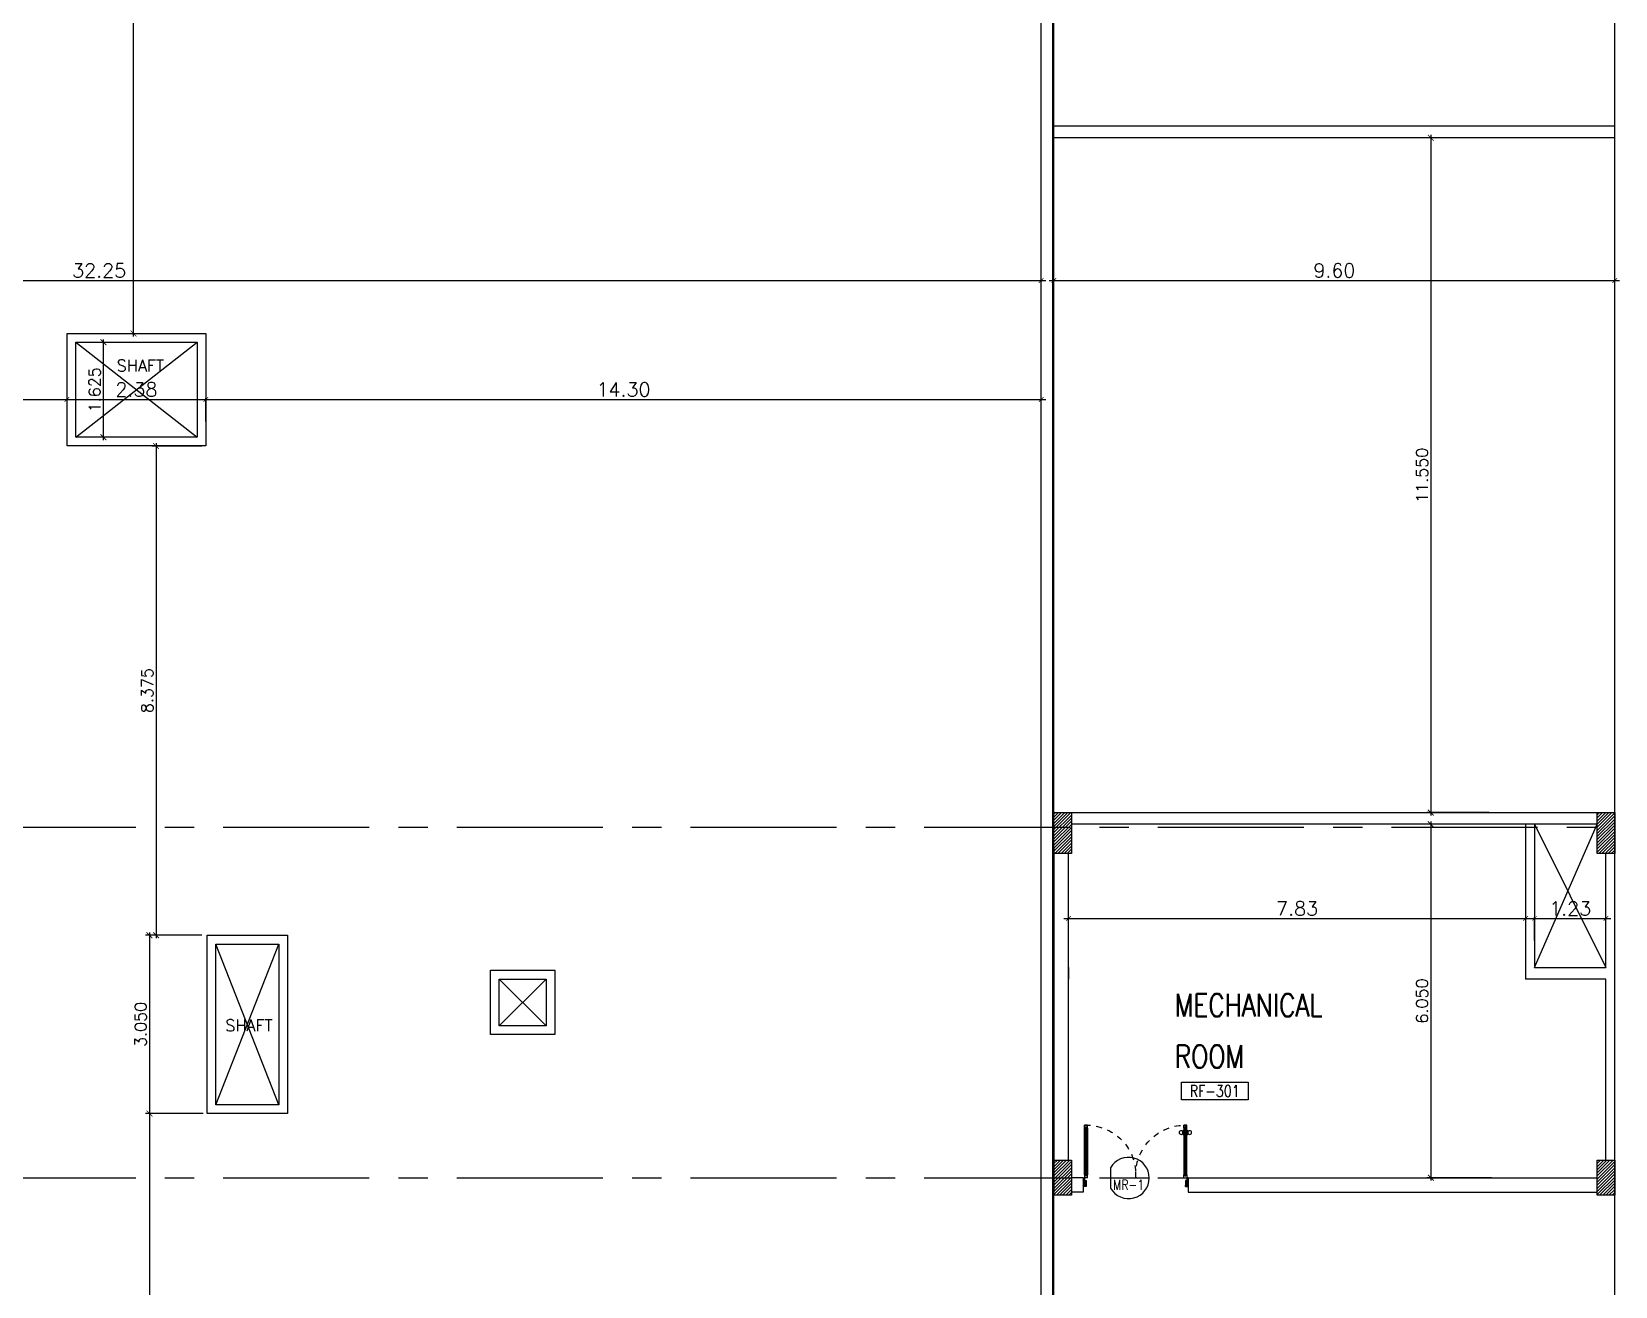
# Model space of a CAD drawing. Extents: x 88854 to 89144, y 39922 to 40011.
# Drawn here: x 89031.45 to 89058.56, y 39967.75 to 39989.23 of the extents above; entities that cross this region are included whole.
import ezdxf
from ezdxf.enums import TextEntityAlignment as Align

# ---------------------------------------------------------------- set-up
doc = ezdxf.new("R2010")
doc.units = 0
doc.header["$MEASUREMENT"] = 0
doc.header["$PDMODE"] = 34
doc.linetypes.add('CENTERX2', pattern=[4, 2.5, -0.5, 0.5, -0.5])
doc.linetypes.add('HIDDEN', pattern=[0.375, 0.25, -0.125])
doc.layers.get('0').update_dxf_attribs({"linetype": 'CONTINUOUS'})
doc.layers.get('DEFPOINTS').update_dxf_attribs({"linetype": 'CONTINUOUS'})
for name, color, linetype in [('AX-DIM', 4, 'CONTINUOUS'), ('AXES', 11, 'CENTERX2'), ('COL', 6, 'CONTINUOUS'), ('DIM', 4, 'CONTINUOUS'), ('DOOR', 7, 'CONTINUOUS'), ('DOOR-CR', 4, 'CONTINUOUS'), ('DOOR-NO', 3, 'CONTINUOUS'), ('EJ', 9, 'CONTINUOUS'), ('HAT', 8, 'CONTINUOUS'), ('RM-BOX', 4, 'CONTINUOUS'), ('RM-NAME', 5, 'CONTINUOUS'), ('RM-NO', 5, 'CONTINUOUS'), ('ROOF', 2, 'CONTINUOUS'), ('SHAFT', 4, 'CONTINUOUS'), ('SHAFTS', 3, 'CONTINUOUS'), ('TXT', 2, 'CONTINUOUS'), ('WALL', 2, 'CONTINUOUS')]:
    doc.layers.add(name, color=color, linetype=linetype)
doc.styles.add('ROMANS', font='ROMANS.shx')
doc.dimstyles.new('DIM-OUT', dxfattribs={"dimscale": 0, "dimtxt": 0.24, "dimasz": 0.08, "dimexe": 0.02, "dimexo": 0.02, "dimgap": 0.05, "dimtad": 1, "dimzin": 0, "dimdsep": 46, "dimtxsty": 'ROMANS', "dimblk1": 'ARCHTICK', "dimblk2": 'ARCHTICK', "dimsah": 1, "dimcen": 0.01, "dimdle": 0.08, "dimclrd": 4, "dimclre": 4, "dimclrt": 2, "dimadec": 0, "dimazin": 0, "dimtp": 2, "dimtm": 2, "dimtfac": 0.114286, "dimtix": 1, "dimtmove": 2, "dimatfit": 3, "dimldrblk": 'ARCHTICK', "dimfxl": 0, "dimtolj": 1, "dimtzin": 0, "dimarcsym": 0})
doc.dimstyles.new('STANDARD in', dxfattribs={"dimtxt": 0.2, "dimasz": 0.1, "dimexe": 0.07, "dimexo": 0.07, "dimgap": 0.05, "dimtad": 1, "dimdec": 3, "dimzin": 0, "dimdsep": 46, "dimtxsty": 'ROMANS', "dimblk": 'ARCHTICK', "dimcen": 0.05, "dimdle": 0.05, "dimclrd": 4, "dimclre": 4, "dimclrt": 2, "dimadec": 0, "dimazin": 0, "dimtfac": 1, "dimtdec": 3, "dimtmove": 2, "dimatfit": 3, "dimfxl": 0, "dimtolj": 1, "dimtzin": 0, "dimarcsym": 0})

# ---------------------------------------------------------------- blocks, each defined once
blk = doc.blocks.new('RM1')
at = {"layer": 'RM-BOX'}
blk.add_lwpolyline([(570, -200), (-570, -200), (-570, -500), (570, -500)], close=True, dxfattribs=at)
at = {"layer": 'RM-NAME', "style": 'ROMANS'}
for tag, p in [('ROOMNAME1', (0, 324)), ('ROOMNAME2', (0, 0))]:
    blk.add_attdef(tag, text='', height=200, dxfattribs=at).set_placement(p, align=Align.MIDDLE)
at = {"layer": 'RM-NO', "style": 'ROMANS', "width": 0.8}
blk.add_attdef('ROOMNO', text='', height=200, dxfattribs=at).set_placement((0, -350), align=Align.MIDDLE)
blk = doc.blocks.new('DD1')
at = {"layer": 'DOOR-CR'}
blk.add_line((-308, 0), (353, 0), dxfattribs=at)
blk.add_lwpolyline([(-308, -173, 3.820224), (-308, 173)], format="xyb", close=True, dxfattribs=at)
at = {"layer": 'DOOR-NO', "style": 'ROMANS', "width": 0.8}
for tag, p in [('G', (0, 142)), ('000', (0, -141))]:
    blk.add_attdef(tag, text='', height=204, dxfattribs=at).set_placement(p, align=Align.MIDDLE)
blk = doc.blocks.new('A$C272A55A0')
at = {"layer": 'DOOR', "color": 0, "linetype": 'ByBlock'}
for p, q in [((0, 900), (0, 1050)), ((50, 1050), (0, 1050)), ((0, 900), (25, 900)), ((25, 950), (50, 950)), ((25, 900), (25, 950)), ((75, 900), (25, 900)), ((25, 850), (25, 900)), ((42, 850), (25, 850)), ((58, 870), (42, 870)), ((42, 870), (42, 850)), ((50, 950), (50, 1050)), ((58, 850), (58, 870)), ((75, 850), (58, 850)), ((75, 900), (75, 850)), ((1725, 900), (1775, 900)), ((1725, 900), (1725, 850)), ((1725, 850), (1742, 850)), ((1742, 870), (1758, 870)), ((1742, 850), (1742, 870)), ((1750, 950), (1750, 1050)), ((1750, 1050), (1800, 1050)), ((1775, 950), (1750, 950)), ((1758, 870), (1758, 850)), ((1758, 850), (1775, 850)), ((1775, 900), (1775, 950)), ((1800, 900), (1775, 900)), ((1775, 850), (1775, 900)), ((1800, 1050), (1800, 900)), ((25, 50), (42, 50)), ((25, 50), (25, 0)), ((25, 0), (75, 0)), ((75, 0), (25, 0)), ((42, 50), (42, 30)), ((42, 30), (58, 30)), ((58, 50), (75, 50)), ((58, 50), (58, 30)), ((75, 50), (75, 0)), ((1718, 160), (1709, 160)), ((1709, 95), (1709, 160)), ((1718, 95), (1709, 95)), ((1725, 173), (1718, 173)), ((1718, 173), (1718, 83)), ((1718, 95), (1718, 160)), ((1725, 83), (1718, 83)), ((1742, 50), (1725, 50)), ((1725, 50), (1725, 0)), ((1775, 0), (1725, 0)), ((1725, 0), (1775, 0)), ((1742, 50), (1742, 30)), ((1758, 30), (1742, 30)), ((1775, 50), (1758, 50)), ((1758, 50), (1758, 30)), ((1775, 173), (1782, 173)), ((1775, 83), (1782, 83)), ((1775, 50), (1775, 0)), ((1782, 173), (1782, 83)), ((1782, 160), (1791, 160)), ((1782, 95), (1782, 160)), ((1782, 95), (1791, 95)), ((1791, 95), (1791, 160))]:
    blk.add_line(p, q, dxfattribs=at)
at = {"layer": 'DOOR', "color": 9, "linetype": 'ByBlock'}
for p, q in [((50, 1050), (0, 1010)), ((50, 1050), (0, 937)), ((50, 1050), (37, 950)), ((1750, 1050), (1800, 1010)), ((1750, 1050), (1800, 937)), ((1750, 1050), (1763, 950))]:
    blk.add_line(p, q, dxfattribs=at)
at = {"layer": 'DOOR', "linetype": 'ByBlock'}
for p, q in [((25, 850), (25, 50)), ((42, 850), (42, 50)), ((58, 850), (58, 50)), ((75, 50), (75, 850)), ((1725, 50), (1725, 850)), ((1742, 850), (1742, 50)), ((1758, 850), (1758, 50)), ((1775, 850), (1775, 50))]:
    blk.add_line(p, q, dxfattribs=at)
at = {"layer": 'DOOR', "color": 0, "linetype": 'ByBlock'}
for centre in [(1676, 128), (1824, 128)]:
    blk.add_circle(centre, 32.4, dxfattribs=at)
at = {"layer": 'DOOR', "color": 9, "linetype": 'ByBlock'}
for centre, radius, start, end in [((50, 1050), 54.4, 203.2074, 270), ((50, 1050), 74.4, 227.7764, 270), ((50, 1050), 94.4, 238.0182, 270), ((50, 1050), 114, 244.0838, 257.3774), ((50, 1050), 134, 248.1598, 259.28), ((50, 1050), 154, 251.1053, 256.2858), ((50, 1050), 34.4, 180, 270), ((50, 1050), 14.4, 180, 270), ((1750, 1050), 14.4, 270, 0), ((1750, 1050), 34.4, 270, 0), ((1750, 1050), 54.4, 270, 336.7926), ((1750, 1050), 74.4, 270, 312.2236), ((1750, 1050), 94.4, 270, 301.9818), ((1750, 1050), 114, 282.6226, 295.9162), ((1750, 1050), 134, 280.72, 291.8402), ((1750, 1050), 154, 283.7142, 288.8947)]:
    blk.add_arc(centre, radius, start, end, dxfattribs=at)
at = {"layer": 'DOOR', "linetype": 'HIDDEN', "ltscale": 0.5}
for centre, start, end in [((50, 851), 268.3174, 3.2965), ((1750, 851), 176.7035, 271.6826)]:
    blk.add_arc(centre, 851, start, end, dxfattribs=at)
at = {"layer": 'WALL', "linetype": 'ByBlock'}
blk.add_line((1800, 900), (1800, 1050), dxfattribs=at)
blk = doc.blocks.new('_ARCHTICK')
at = {"color": 0, "linetype": 'ByBlock', "const_width": 0.15}
blk.add_lwpolyline([(-0.5, -0.5), (0.5, 0.5)], dxfattribs=at)
blk = doc.blocks.new('*D155')
at = {"layer": 'AX-DIM', "color": 4, "lineweight": -2}
for p, q in [((89057.095, 39974.048), (89058.48, 39974.048)), ((89057.175, 39973.668), (89057.175, 39974.068)), ((89058.4, 39973.668), (89058.4, 39974.068))]:
    blk.add_line(p, q, dxfattribs=at)
at = {"layer": 'DEFPOINTS', "color": 0}
for p in [(89058.4, 39974.048), (89057.175, 39973.648), (89058.4, 39973.648)]:
    blk.add_point(p, dxfattribs=at)
at = {"layer": 'AX-DIM', "color": 4, "lineweight": -2, "xscale": 0.08, "yscale": 0.08, "zscale": 0.08, "rotation": 180}
blk.add_blockref('_ARCHTICK', (89057.175, 39974.048), dxfattribs=at)
at = {"layer": 'AX-DIM', "color": 4, "lineweight": -2, "xscale": 0.08, "yscale": 0.08, "zscale": 0.08}
blk.add_blockref('_ARCHTICK', (89058.4, 39974.048), dxfattribs=at)
at = {"layer": 'AX-DIM', "color": 2, "insert": (89057.787, 39974.218), "char_height": 0.24, "attachment_point": 5, "style": 'ROMANS'}
blk.add_mtext('\\A1;1.23', dxfattribs=at)
blk = doc.blocks.new('*D156')
at = {"layer": 'AX-DIM', "color": 4, "lineweight": -2}
for p, q in [((89049.12, 39974.048), (89057.105, 39974.048)), ((89049.2, 39973.668), (89049.2, 39974.068)), ((89057.025, 39973.668), (89057.025, 39974.068))]:
    blk.add_line(p, q, dxfattribs=at)
at = {"layer": 'DEFPOINTS', "color": 0}
for p in [(89057.025, 39974.048), (89049.2, 39973.648), (89057.025, 39973.648)]:
    blk.add_point(p, dxfattribs=at)
at = {"layer": 'AX-DIM', "color": 4, "lineweight": -2, "xscale": 0.08, "yscale": 0.08, "zscale": 0.08, "rotation": 180}
blk.add_blockref('_ARCHTICK', (89049.2, 39974.048), dxfattribs=at)
at = {"layer": 'AX-DIM', "color": 4, "lineweight": -2, "xscale": 0.08, "yscale": 0.08, "zscale": 0.08}
blk.add_blockref('_ARCHTICK', (89057.025, 39974.048), dxfattribs=at)
at = {"layer": 'AX-DIM', "color": 2, "insert": (89053.112, 39974.218), "char_height": 0.24, "attachment_point": 5, "style": 'ROMANS'}
blk.add_mtext('\\A1;7.83', dxfattribs=at)
blk = doc.blocks.new('*D157')
at = {"layer": 'AX-DIM', "color": 4, "linetype": 'Continuous', "lineweight": -2}
for p, q in [((89056.538, 39975.659), (89055.331, 39975.659)), ((89055.401, 39975.709), (89055.401, 39969.559)), ((89056.441, 39969.609), (89055.331, 39969.609))]:
    blk.add_line(p, q, dxfattribs=at)
at = {"layer": 'DEFPOINTS', "color": 0, "linetype": 'Continuous'}
for p in [(89056.608, 39975.659), (89055.401, 39969.609), (89056.511, 39969.609)]:
    blk.add_point(p, dxfattribs=at)
at = {"layer": 'AX-DIM', "color": 4, "linetype": 'Continuous', "lineweight": -2, "xscale": 0.1, "yscale": 0.1, "zscale": 0.1}
for p, rotation in [((89055.401, 39975.659), 90), ((89055.401, 39969.609), 270)]:
    blk.add_blockref('_ARCHTICK', p, dxfattribs=dict(at, rotation=rotation))
at = {"layer": 'AX-DIM', "color": 2, "linetype": 'Continuous', "insert": (89055.251, 39972.634), "char_height": 0.2, "attachment_point": 5, "rotation": 90, "style": 'ROMANS'}
blk.add_mtext('\\A1;6.050', dxfattribs=at)
blk = doc.blocks.new('*D158')
at = {"layer": 'AX-DIM', "color": 4, "linetype": 'Continuous', "lineweight": -2}
for p, q in [((89055.401, 39987.459), (89055.401, 39975.809)), ((89056.588, 39987.409), (89055.331, 39987.409)), ((89056.402, 39975.859), (89055.331, 39975.859))]:
    blk.add_line(p, q, dxfattribs=at)
at = {"layer": 'DEFPOINTS', "color": 0, "linetype": 'Continuous'}
for p in [(89056.658, 39987.409), (89055.401, 39975.859), (89056.472, 39975.859)]:
    blk.add_point(p, dxfattribs=at)
at = {"layer": 'AX-DIM', "color": 4, "linetype": 'Continuous', "lineweight": -2, "xscale": 0.1, "yscale": 0.1, "zscale": 0.1}
for p, rotation in [((89055.401, 39987.409), 90), ((89055.401, 39975.859), 270)]:
    blk.add_blockref('_ARCHTICK', p, dxfattribs=dict(at, rotation=rotation))
at = {"layer": 'AX-DIM', "color": 2, "linetype": 'Continuous', "insert": (89055.251, 39981.634), "char_height": 0.2, "attachment_point": 5, "rotation": 90, "style": 'ROMANS'}
blk.add_mtext('\\A1;11.550', dxfattribs=at)
blk = doc.blocks.new('*D180')
at = {"layer": 'AX-DIM', "color": 4, "linetype": 'Continuous', "lineweight": -2}
for p, q in [((89034.385, 39970.709), (89033.396, 39970.709)), ((89033.466, 39970.759), (89033.466, 39959.839)), ((89034.211, 39959.889), (89033.396, 39959.889))]:
    blk.add_line(p, q, dxfattribs=at)
at = {"layer": 'DEFPOINTS', "color": 0, "linetype": 'Continuous'}
for p in [(89034.455, 39970.709), (89033.466, 39959.889), (89034.281, 39959.889)]:
    blk.add_point(p, dxfattribs=at)
at = {"layer": 'AX-DIM', "color": 4, "linetype": 'Continuous', "lineweight": -2, "xscale": 0.1, "yscale": 0.1, "zscale": 0.1}
for p, rotation in [((89033.466, 39970.709), 90), ((89033.466, 39959.889), 270)]:
    blk.add_blockref('_ARCHTICK', p, dxfattribs=dict(at, rotation=rotation))
at = {"layer": 'AX-DIM', "color": 2, "linetype": 'Continuous', "insert": (89033.316, 39965.299), "char_height": 0.2, "attachment_point": 5, "rotation": 90, "style": 'ROMANS'}
blk.add_mtext('\\A1;10.820', dxfattribs=at)
blk = doc.blocks.new('*D181')
at = {"layer": 'AX-DIM', "color": 4, "linetype": 'Continuous', "lineweight": -2}
for p, q in [((89034.268, 39973.759), (89033.396, 39973.759)), ((89033.466, 39973.809), (89033.466, 39970.659)), ((89034.268, 39970.709), (89033.396, 39970.709))]:
    blk.add_line(p, q, dxfattribs=at)
at = {"layer": 'DEFPOINTS', "color": 0, "linetype": 'Continuous'}
for p in [(89034.338, 39973.759), (89033.466, 39970.709), (89034.338, 39970.709)]:
    blk.add_point(p, dxfattribs=at)
at = {"layer": 'AX-DIM', "color": 4, "linetype": 'Continuous', "lineweight": -2, "xscale": 0.1, "yscale": 0.1, "zscale": 0.1}
for p, rotation in [((89033.466, 39973.759), 90), ((89033.466, 39970.709), 270)]:
    blk.add_blockref('_ARCHTICK', p, dxfattribs=dict(at, rotation=rotation))
at = {"layer": 'AX-DIM', "color": 2, "linetype": 'Continuous', "insert": (89033.316, 39972.234), "char_height": 0.2, "attachment_point": 5, "rotation": 90, "style": 'ROMANS'}
blk.add_mtext('\\A1;3.050', dxfattribs=at)
blk = doc.blocks.new('*D182')
at = {"layer": 'AX-DIM', "color": 4, "linetype": 'Continuous', "lineweight": -2}
for p, q in [((89034.36, 39982.134), (89033.508, 39982.134)), ((89033.578, 39982.184), (89033.578, 39973.709)), ((89034.36, 39973.759), (89033.508, 39973.759))]:
    blk.add_line(p, q, dxfattribs=at)
at = {"layer": 'DEFPOINTS', "color": 0, "linetype": 'Continuous'}
for p in [(89034.43, 39982.134), (89033.578, 39973.759), (89034.43, 39973.759)]:
    blk.add_point(p, dxfattribs=at)
at = {"layer": 'AX-DIM', "color": 4, "linetype": 'Continuous', "lineweight": -2, "xscale": 0.1, "yscale": 0.1, "zscale": 0.1}
for p, rotation in [((89033.578, 39982.134), 90), ((89033.578, 39973.759), 270)]:
    blk.add_blockref('_ARCHTICK', p, dxfattribs=dict(at, rotation=rotation))
at = {"layer": 'AX-DIM', "color": 2, "linetype": 'Continuous', "insert": (89033.428, 39977.947), "char_height": 0.2, "attachment_point": 5, "rotation": 90, "style": 'ROMANS'}
blk.add_mtext('\\A1;8.375', dxfattribs=at)
blk = doc.blocks.new('*D183')
at = {"layer": 'DEFPOINTS', "color": 0, "linetype": 'Continuous'}
for p in [(89032.677, 39983.909), (89032.677, 39983.909), (89032.677, 39982.284)]:
    blk.add_point(p, dxfattribs=at)
at = {"layer": 'DIM', "color": 4, "linetype": 'Continuous', "lineweight": -2}
blk.add_line((89032.677, 39982.234), (89032.677, 39983.959), dxfattribs=at)
at = {"layer": 'DIM', "color": 4, "linetype": 'Continuous', "lineweight": -2, "xscale": 0.1, "yscale": 0.1, "zscale": 0.1}
for p, rotation in [((89032.677, 39983.909), 90), ((89032.677, 39982.284), 270)]:
    blk.add_blockref('_ARCHTICK', p, dxfattribs=dict(at, rotation=rotation))
at = {"layer": 'DIM', "color": 2, "linetype": 'Continuous', "insert": (89032.527, 39983.097), "char_height": 0.2, "attachment_point": 5, "rotation": 90, "style": 'ROMANS'}
blk.add_mtext('\\A1;1.625', dxfattribs=at)
blk = doc.blocks.new('*D184')
at = {"layer": 'DEFPOINTS', "color": 0, "linetype": 'Continuous'}
for p in [(89033.193, 39997.259), (89033.193, 39997.259), (89033.193, 39984.059)]:
    blk.add_point(p, dxfattribs=at)
at = {"layer": 'DIM', "color": 4, "linetype": 'Continuous', "lineweight": -2}
blk.add_line((89033.193, 39984.009), (89033.193, 39997.309), dxfattribs=at)
at = {"layer": 'DIM', "color": 4, "linetype": 'Continuous', "lineweight": -2, "xscale": 0.1, "yscale": 0.1, "zscale": 0.1}
for p, rotation in [((89033.193, 39997.259), 90), ((89033.193, 39984.059), 270)]:
    blk.add_blockref('_ARCHTICK', p, dxfattribs=dict(at, rotation=rotation))
at = {"layer": 'DIM', "color": 2, "linetype": 'Continuous', "insert": (89033.043, 39990.659), "char_height": 0.2, "attachment_point": 5, "rotation": 90, "style": 'ROMANS'}
blk.add_mtext('\\A1;13.200', dxfattribs=at)
blk = doc.blocks.new('*D185')
at = {"layer": 'AX-DIM', "color": 4, "lineweight": -2}
for p, q in [((89034.35, 39982.932), (89048.81, 39982.932)), ((89034.43, 39982.552), (89034.43, 39982.952)), ((89048.73, 39982.552), (89048.73, 39982.952))]:
    blk.add_line(p, q, dxfattribs=at)
at = {"layer": 'DEFPOINTS', "color": 0}
for p in [(89048.73, 39982.932), (89034.43, 39982.532), (89048.73, 39982.532)]:
    blk.add_point(p, dxfattribs=at)
at = {"layer": 'AX-DIM', "color": 4, "lineweight": -2, "xscale": 0.08, "yscale": 0.08, "zscale": 0.08, "rotation": 180}
blk.add_blockref('_ARCHTICK', (89034.43, 39982.932), dxfattribs=at)
at = {"layer": 'AX-DIM', "color": 4, "lineweight": -2, "xscale": 0.08, "yscale": 0.08, "zscale": 0.08}
blk.add_blockref('_ARCHTICK', (89048.73, 39982.932), dxfattribs=at)
at = {"layer": 'AX-DIM', "color": 2, "insert": (89041.58, 39983.102), "char_height": 0.24, "attachment_point": 5, "style": 'ROMANS'}
blk.add_mtext('\\A1;14.30', dxfattribs=at)
blk = doc.blocks.new('*D186')
at = {"layer": 'AX-DIM', "color": 4, "lineweight": -2}
for p, q in [((89031.975, 39982.932), (89034.51, 39982.932)), ((89032.055, 39982.552), (89032.055, 39982.952)), ((89034.43, 39982.552), (89034.43, 39982.952))]:
    blk.add_line(p, q, dxfattribs=at)
at = {"layer": 'DEFPOINTS', "color": 0}
for p in [(89034.43, 39982.932), (89032.055, 39982.532), (89034.43, 39982.532)]:
    blk.add_point(p, dxfattribs=at)
at = {"layer": 'AX-DIM', "color": 4, "lineweight": -2, "xscale": 0.08, "yscale": 0.08, "zscale": 0.08, "rotation": 180}
blk.add_blockref('_ARCHTICK', (89032.055, 39982.932), dxfattribs=at)
at = {"layer": 'AX-DIM', "color": 4, "lineweight": -2, "xscale": 0.08, "yscale": 0.08, "zscale": 0.08}
blk.add_blockref('_ARCHTICK', (89034.43, 39982.932), dxfattribs=at)
at = {"layer": 'AX-DIM', "color": 2, "insert": (89033.242, 39983.102), "char_height": 0.24, "attachment_point": 5, "style": 'ROMANS'}
blk.add_mtext('\\A1;2.38', dxfattribs=at)
blk = doc.blocks.new('*D187')
at = {"layer": 'AX-DIM', "color": 4, "lineweight": -2}
for p, q in [((89016.4, 39982.932), (89032.135, 39982.932)), ((89016.48, 39982.552), (89016.48, 39982.952)), ((89032.055, 39982.552), (89032.055, 39982.952))]:
    blk.add_line(p, q, dxfattribs=at)
at = {"layer": 'DEFPOINTS', "color": 0}
for p in [(89032.055, 39982.932), (89016.48, 39982.532), (89032.055, 39982.532)]:
    blk.add_point(p, dxfattribs=at)
at = {"layer": 'AX-DIM', "color": 4, "lineweight": -2, "xscale": 0.08, "yscale": 0.08, "zscale": 0.08, "rotation": 180}
blk.add_blockref('_ARCHTICK', (89016.48, 39982.932), dxfattribs=at)
at = {"layer": 'AX-DIM', "color": 4, "lineweight": -2, "xscale": 0.08, "yscale": 0.08, "zscale": 0.08}
blk.add_blockref('_ARCHTICK', (89032.055, 39982.932), dxfattribs=at)
at = {"layer": 'AX-DIM', "color": 2, "insert": (89024.267, 39983.102), "char_height": 0.24, "attachment_point": 5, "style": 'ROMANS'}
blk.add_mtext('\\A1;15.58', dxfattribs=at)
blk = doc.blocks.new('*D191')
at = {"layer": 'AX-DIM', "color": 4, "lineweight": -2}
for p, q in [((89048.95, 39984.587), (89048.95, 39984.987)), ((89058.55, 39984.587), (89058.55, 39984.987)), ((89048.87, 39984.967), (89058.63, 39984.967))]:
    blk.add_line(p, q, dxfattribs=at)
at = {"layer": 'DEFPOINTS', "color": 0}
for p in [(89058.55, 39984.967), (89048.95, 39984.567), (89058.55, 39984.567)]:
    blk.add_point(p, dxfattribs=at)
at = {"layer": 'AX-DIM', "color": 4, "lineweight": -2, "xscale": 0.08, "yscale": 0.08, "zscale": 0.08, "rotation": 180}
blk.add_blockref('_ARCHTICK', (89048.95, 39984.967), dxfattribs=at)
at = {"layer": 'AX-DIM', "color": 4, "lineweight": -2, "xscale": 0.08, "yscale": 0.08, "zscale": 0.08}
blk.add_blockref('_ARCHTICK', (89058.55, 39984.967), dxfattribs=at)
at = {"layer": 'AX-DIM', "color": 2, "insert": (89053.75, 39985.137), "char_height": 0.24, "attachment_point": 5, "style": 'ROMANS'}
blk.add_mtext('\\A1;9.60', dxfattribs=at)
blk = doc.blocks.new('*D192')
at = {"layer": 'AX-DIM', "color": 4, "lineweight": -2}
for p, q in [((89016.48, 39984.587), (89016.48, 39984.987)), ((89048.73, 39984.587), (89048.73, 39984.987)), ((89016.4, 39984.967), (89048.81, 39984.967))]:
    blk.add_line(p, q, dxfattribs=at)
at = {"layer": 'DEFPOINTS', "color": 0}
for p in [(89048.73, 39984.967), (89016.48, 39984.567), (89048.73, 39984.567)]:
    blk.add_point(p, dxfattribs=at)
at = {"layer": 'AX-DIM', "color": 4, "lineweight": -2, "xscale": 0.08, "yscale": 0.08, "zscale": 0.08, "rotation": 180}
blk.add_blockref('_ARCHTICK', (89016.48, 39984.967), dxfattribs=at)
at = {"layer": 'AX-DIM', "color": 4, "lineweight": -2, "xscale": 0.08, "yscale": 0.08, "zscale": 0.08}
blk.add_blockref('_ARCHTICK', (89048.73, 39984.967), dxfattribs=at)
at = {"layer": 'AX-DIM', "color": 2, "insert": (89032.605, 39985.137), "char_height": 0.24, "attachment_point": 5, "style": 'ROMANS'}
blk.add_mtext('\\A1;32.25', dxfattribs=at)
blk = doc.blocks.new('C11')
at = {"layer": 'HAT'}
h = blk.add_hatch(dxfattribs=at)
h.set_pattern_fill('ANSI31', color=256, scale=300, style=0)
h.set_pattern_definition([(45, (-248556.182, -75061.005), (-26.5165043, 26.5165043), [])])
h.paths.add_polyline_path([(300, 700), (0, 700), (0, 350), (300, 350)])
h.paths.add_polyline_path([(300, 350), (0, 350), (0, 0), (300, 0)])
at = {"layer": 'COL'}
blk.add_lwpolyline([(300, 700), (300, 0), (0, 0), (0, 700)], close=True, dxfattribs=at)

msp = doc.modelspace()

# ---------------------------------------------------------------- hatches: boundary and pattern name
at = {"layer": 'HAT'}
h = msp.add_hatch(dxfattribs=at)
h.set_pattern_fill('ANSI31', color=256, scale=0.3, style=0)
h.set_pattern_definition([(45, (88809.693484, 39900.098434), (-0.0265165043, 0.0265165043), [])])
h.paths.add_polyline_path([(89058.5497, 39975.8594), (89058.2497, 39975.8594), (89058.2497, 39975.5094), (89058.5497, 39975.5094)])
h.paths.add_polyline_path([(89058.5497, 39975.5094), (89058.2497, 39975.5094), (89058.2497, 39975.1594), (89058.5497, 39975.1594)])
h = msp.add_hatch(dxfattribs=at)
h.set_pattern_fill('ANSI31', color=256, scale=0.3, style=0)
h.set_pattern_definition([(45, (88800.073484, 39914.598434), (-0.0265165043, 0.0265165043), [])])
h.paths.add_polyline_path([(89049.2497, 39969.9094), (89048.9497, 39969.9094), (89048.9497, 39969.6094), (89049.2497, 39969.6094)])
h.paths.add_polyline_path([(89049.2497, 39969.6094), (89048.9497, 39969.6094), (89048.9497, 39969.3094), (89049.2497, 39969.3094)])
h = msp.add_hatch(dxfattribs=at)
h.set_pattern_fill('ANSI31', color=256, scale=0.3, style=0)
h.set_pattern_definition([(45, (88809.373484, 39914.598434), (-0.0265165043, 0.0265165043), [])])
h.paths.add_polyline_path([(89058.5497, 39969.9094), (89058.2497, 39969.9094), (89058.2497, 39969.6094), (89058.5497, 39969.6094)])
h.paths.add_polyline_path([(89058.5497, 39969.6094), (89058.2497, 39969.6094), (89058.2497, 39969.3094), (89058.5497, 39969.3094)])

# ---------------------------------------------------------------- linework, layer by layer
at = {"layer": 'AXES'}
for p, q in [((89048.9297, 39931.5251), (89048.9297, 40009.9878)), ((89048.9497, 39931.5251), (89048.9497, 40009.9878)), ((89058.5497, 39931.5251), (89058.5497, 40009.9878)), ((89006.7297, 39975.6094), (89074.7697, 39975.6094)), ((89006.7297, 39969.6094), (89074.7697, 39969.6094))]:
    msp.add_line(p, q, dxfattribs=at)
at = {"layer": 'COL'}
for p, q in [((89049.2497, 39975.8594), (89058.5497, 39975.8594)), ((89058.2497, 39975.6594), (89049.2497, 39975.6594)), ((89057.1747, 39973.2094), (89058.3997, 39973.2094)), ((89058.3997, 39973.0094), (89057.0247, 39973.0094))]:
    msp.add_line(p, q, dxfattribs=at)
for points in [[(89058.5497, 39975.8594), (89058.5497, 39975.1594), (89058.2497, 39975.1594), (89058.2497, 39975.8594)], [(89049.2497, 39969.9094), (89049.2497, 39969.3094), (89048.9497, 39969.3094), (89048.9497, 39969.9094)], [(89058.5497, 39969.9094), (89058.5497, 39969.3094), (89058.2497, 39969.3094), (89058.2497, 39969.9094)]]:
    msp.add_lwpolyline(points, close=True, dxfattribs=at)
at = {"layer": 'EJ'}
for p, q in [((89048.9297, 39938.1394), (89048.9297, 39997.4594)), ((89048.9497, 39938.1394), (89048.9497, 39997.4594)), ((89058.5497, 39938.1394), (89058.5497, 39997.4594)), ((89058.5497, 39987.4094), (89058.5497, 39989.6594)), ((89058.5497, 39975.8594), (89058.5497, 39987.4094))]:
    msp.add_line(p, q, dxfattribs=at)
at = {"layer": 'EJ', "color": 8}
for p, q in [((89048.9297, 39987.4094), (89048.9297, 39969.3594)), ((89058.5497, 39973.2094), (89058.5497, 39975.8594)), ((89058.5497, 39969.9094), (89058.5497, 39973.0094))]:
    msp.add_line(p, q, dxfattribs=at)
at = {"layer": 'ROOF'}
for p, q in [((89048.9297, 39997.4594), (89048.9297, 39938.1394)), ((89048.7297, 39938.3394), (89048.7297, 39997.2594)), ((89058.5497, 39987.6094), (89048.9497, 39987.6094)), ((89058.5497, 39987.4094), (89048.9497, 39987.4094)), ((89048.9497, 39975.8619), (89048.9497, 39987.4094))]:
    msp.add_line(p, q, dxfattribs=at)
at = {"layer": 'ROOF', "linetype": 'Continuous'}
for p, q in [((89057.1747, 39975.6594), (89058.3997, 39973.2094)), ((89057.1747, 39973.2094), (89058.2497, 39975.6594))]:
    msp.add_line(p, q, dxfattribs=at)
at = {"layer": 'SHAFTS', "color": 7}
for p, q in [((89032.0547, 39984.0594), (89034.4297, 39984.0594)), ((89032.0547, 39982.1344), (89032.0547, 39984.0594)), ((89034.4297, 39984.0594), (89034.4297, 39982.1344)), ((89034.4297, 39982.1344), (89032.0547, 39982.1344))]:
    msp.add_line(p, q, dxfattribs=at)
at = {"layer": 'SHAFTS', "linetype": 'Continuous'}
for p, q in [((89032.2047, 39982.2844), (89034.2797, 39983.9094)), ((89032.2047, 39983.9094), (89034.2797, 39982.2844)), ((89035.6797, 39970.8594), (89034.6047, 39973.6094)), ((89034.6047, 39970.8594), (89035.6797, 39973.6094))]:
    msp.add_line(p, q, dxfattribs=at)
at = {"layer": 'SHAFTS'}
msp.add_line((89032.2047, 39983.9094), (89034.2797, 39982.2844), dxfattribs=at)
at = {"layer": 'SHAFTS', "color": 97, "linetype": 'Continuous'}
for p, q in [((89032.2047, 39982.2844), (89034.2797, 39983.9094)), ((89035.6797, 39970.8594), (89034.6047, 39973.6094)), ((89034.6047, 39970.8594), (89035.6797, 39973.6094)), ((89040.2547, 39973.0094), (89039.4547, 39972.2094)), ((89039.4547, 39973.0094), (89040.2547, 39972.2094))]:
    msp.add_line(p, q, dxfattribs=at)
at = {"layer": 'SHAFTS', "color": 7}
for points in [[(89032.2047, 39983.9094), (89034.2797, 39983.9094), (89034.2797, 39982.2844), (89032.2047, 39982.2844)], [(89034.4547, 39973.7594), (89035.8297, 39973.7594), (89035.8297, 39970.7094), (89034.4547, 39970.7094)], [(89034.6047, 39973.6094), (89035.6797, 39973.6094), (89035.6797, 39970.8594), (89034.6047, 39970.8594)], [(89039.3047, 39973.1594), (89040.4047, 39973.1594), (89040.4047, 39972.0594), (89039.3047, 39972.0594)], [(89039.4547, 39973.0094), (89040.2547, 39973.0094), (89040.2547, 39972.2094), (89039.4547, 39972.2094)]]:
    msp.add_lwpolyline(points, close=True, dxfattribs=at)
at = {"layer": 'WALL'}
for p, q in [((89057.0247, 39975.6594), (89057.0247, 39973.0094)), ((89057.1747, 39975.6594), (89057.1747, 39973.2094)), ((89048.9497, 39975.2594), (89048.9497, 39969.3594)), ((89049.1997, 39969.9094), (89049.1997, 39975.1594)), ((89058.3997, 39973.2094), (89058.3997, 39975.1594)), ((89049.1997, 39973.2094), (89049.1997, 39973.0094)), ((89058.3997, 39969.9094), (89058.3997, 39973.0094)), ((89049.4497, 39969.6094), (89049.2497, 39969.6094)), ((89049.4497, 39969.6094), (89049.4497, 39969.3594)), ((89051.2497, 39969.6094), (89051.2497, 39969.3594)), ((89051.2497, 39969.6094), (89058.2497, 39969.6094)), ((89049.4497, 39969.3594), (89049.2497, 39969.3594)), ((89051.2497, 39969.3594), (89058.2497, 39969.3594))]:
    msp.add_line(p, q, dxfattribs=at)

# ---------------------------------------------------------------- block references
at = {"layer": 'COL', "xscale": 0.001000000003841706, "yscale": 0.000999999996565748, "zscale": 0.001}
msp.add_blockref('C11', (89048.9497, 39975.1594), dxfattribs=at)
at = {"layer": 'DOOR', "color": 0, "linetype": 'ByBlock', "xscale": -0.001000000003841706, "yscale": 0.000999999996565748, "zscale": 0.001, "rotation": 180}
msp.add_blockref('A$C272A55A0', (89049.4497, 39970.5098), dxfattribs=at)
at = {"layer": 'DOOR-NO'}
ref = msp.add_blockref('DD1', (89050.2283, 39969.6046), dxfattribs=dict(at, xscale=0.001000000003841706, yscale=0.000999999996565748, zscale=0.001))
ref.add_attrib('000', 'MR-1', dxfattribs={"height": 0.17, "style": 'ROMANS', "width": 0.8}).set_placement((89050.2283, 39969.4867), align=Align.MIDDLE)
at = {"layer": 'RM-NAME'}
ref = msp.add_blockref('RM1', (89051.7027, 39971.4441), dxfattribs=dict(at, xscale=-0.001000000003841706, yscale=0.000999999996565748, zscale=0.001))
ref.add_attrib('ROOMNO', 'RF-301', dxfattribs={"layer": 'RM-NO', "height": 0.2, "style": 'ROMANS', "width": 0.8}).set_placement((89051.7027, 39971.0941), align=Align.MIDDLE)

# ---------------------------------------------------------------- texts
at = {"layer": 'SHAFT', "style": 'ROMANS'}
for p in [(89033.3098, 39983.5116), (89035.1696, 39972.2166)]:
    msp.add_text('SHAFT', height=0.2, dxfattribs=at).set_placement(p, align=Align.MIDDLE)
at = {"layer": 'TXT', "style": 'ROMANS', "width": 0.8}
for s, p in [('MECHANICAL', (89051.0197, 39972.3676)), ('ROOM', (89051.0197, 39971.4904))]:
    msp.add_text(s, height=0.38852, dxfattribs=at).set_placement(p)

# ---------------------------------------------------------------- dimensions: what is measured, and where the dimension line sits
at = {"layer": 'AX-DIM', "linetype": 'Continuous'}
for base, p1, p2, picture, middle in [((89055.4007, 39975.8594), (89056.6577, 39987.4094), (89056.4719, 39975.8594), '*D158', (89055.2507, 39981.6344)), ((89033.5781, 39973.7594), (89034.4297, 39982.1344), (89034.4297, 39973.7594), '*D182', (89033.4281, 39977.9469)), ((89055.4007, 39969.6094), (89056.6082, 39975.6594), (89056.5108, 39969.6094), '*D157', (89055.2507, 39972.6344)), ((89033.4663, 39970.7094), (89034.3383, 39973.7594), (89034.3383, 39970.7094), '*D181', (89033.3163, 39972.2344)), ((89033.4663, 39959.8894), (89034.4547, 39970.7094), (89034.2806, 39959.8894), '*D180', (89033.3163, 39965.2994))]:
    dim = msp.add_linear_dim(base=base, p1=p1, p2=p2, angle=90, dimstyle='STANDARD in', dxfattribs=at)
    dim.commit()
    dim.dimension.update_dxf_attribs({"geometry": picture, "text_midpoint": middle})
at = {"layer": 'AX-DIM'}
for base, p1, p2, picture, middle in [((89048.7297, 39984.9675), (89016.4797, 39984.5675), (89048.7297, 39984.5675), '*D192', (89032.6047, 39985.1375)), ((89058.5497, 39984.9675), (89048.9497, 39984.5675), (89058.5497, 39984.5675), '*D191', (89053.7497, 39985.1375)), ((89032.0546666512, 39982.9317283437), (89016.4796666513, 39982.5317283437), (89032.0546666512, 39982.5317283437), '*D187', (89024.2671666513, 39983.1017283437)), ((89034.4296666512, 39982.9317283437), (89032.0546666512, 39982.5317283437), (89034.4296666512, 39982.5317283437), '*D186', (89033.2421666512, 39983.1017283437)), ((89048.7297, 39982.9317), (89034.4297, 39982.5317), (89048.7297, 39982.5317), '*D185', (89041.5797, 39983.1017)), ((89057.0246666513, 39974.0476096805), (89049.1996666513, 39973.6476096805), (89057.0246666513, 39973.6476096805), '*D156', (89053.1121666513, 39974.2176096805)), ((89058.3996666513, 39974.0476096805), (89057.1746666512, 39973.6476096805), (89058.3996666513, 39973.6476096805), '*D155', (89057.7871666513, 39974.2176096805))]:
    dim = msp.add_linear_dim(base=base, p1=p1, p2=p2, dimstyle='DIM-OUT', override={"dimscale": 1}, dxfattribs=at)
    dim.commit()
    dim.dimension.update_dxf_attribs({"geometry": picture, "text_midpoint": middle})
at = {"layer": 'DIM', "color": 0, "linetype": 'Continuous'}
for base, p1, p2, picture, middle in [((89033.1928, 39997.2594), (89033.1928, 39984.0594), (89033.1928, 39997.2594), '*D184', (89033.0428, 39990.6594)), ((89032.677, 39983.9094), (89032.677, 39982.2844), (89032.677, 39983.9094), '*D183', (89032.527, 39983.0969))]:
    dim = msp.add_linear_dim(base=base, p1=p1, p2=p2, angle=90, dimstyle='STANDARD in', dxfattribs=at)
    dim.commit()
    dim.dimension.update_dxf_attribs({"geometry": picture, "text_midpoint": middle})

doc.saveas('drawing.dxf')
